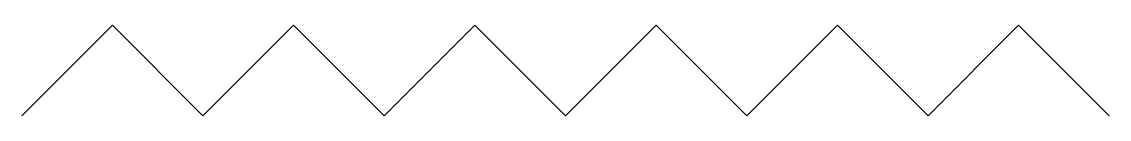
# Model space of a CAD drawing. Header units: millimetres. Extents: x 0 to 960, y 0 to 80.
import ezdxf

# ---------------------------------------------------------------- set-up
doc = ezdxf.new("R2010")
doc.units = ezdxf.units.MM
doc.header["$LTSCALE"] = 50
doc.layers.add('K-------ED3', color=4, linetype='Continuous', lineweight=0)

# ---------------------------------------------------------------- blocks, each defined once
blk = doc.blocks.new('*U4')
at = {"layer": 'K-------ED3'}
for points in [[(0, 0), (80, 80), (160, 0)], [(160, 0), (240, 80), (320, 0)], [(320, 0), (400, 80), (480, 0)], [(480, 0), (560, 80), (640, 0)], [(640, 0), (720, 80), (800, 0)], [(800, 0), (880, 80), (960, 0)]]:
    blk.add_lwpolyline(points, dxfattribs=at)

msp = doc.modelspace()

# ---------------------------------------------------------------- block references
msp.add_blockref('*U4', (0, 0))

doc.saveas('drawing.dxf')
